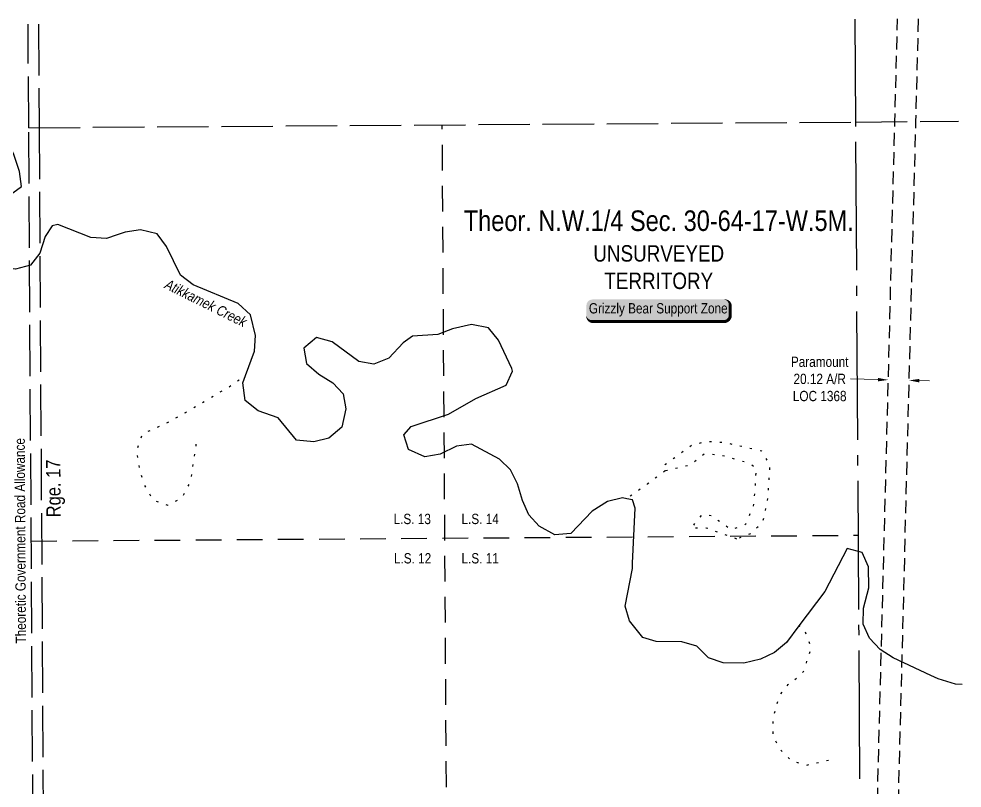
# Model space of a CAD drawing. Extents: x 523495 to 531391, y 6044967 to 6051115.
# Drawn here: x 527667 to 528585, y 6046865 to 6047614 of the extents above; entities that cross this region are included whole.
import ezdxf
from ezdxf.enums import TextEntityAlignment as Align

# ---------------------------------------------------------------- set-up
doc = ezdxf.new("R2010")
doc.units = 0
doc.header["$LTSCALE"] = 5
doc.header["$PDSIZE"] = 0.5
for name, pattern in [('foc-ACCESSROAD', [3.75, 2.5, -1.25]), ('foc-LSD', [8, 5, -3]), ('foc-QUARTERLINE', [33, 25, -3, 2, -3]), ('foc-UNSURVEYED', [12.5, 10, -2.5]), ('foc-WHEELTRACKS', [2, 0.4, -1.6])]:
    doc.linetypes.add(name, pattern=pattern)
doc.layers.get('Defpoints').update_dxf_attribs({"color": 9})
for name, color, linetype in [('AS-WILDLIFE-BLOCK', 131, 'Continuous'), ('C-SYMBOL', 7, 'Continuous'), ('D-TXT', 6, 'Continuous'), ('F-AR', 190, 'foc-ACCESSROAD'), ('L-QSEC', 8, 'foc-QUARTERLINE'), ('L-ROAD-T', 7, 'Continuous'), ('L-SECTION-LSD', 7, 'foc-LSD'), ('L-UNS-T', 3, 'Continuous'), ('L-USEC', 7, 'foc-UNSURVEYED'), ('T-CREEK', 160, 'Continuous'), ('T-WATER-P3', 160, 'foc-WHEELTRACKS'), ('T-WATER-T', 170, 'Continuous')]:
    doc.layers.add(name, color=color, linetype=linetype)
doc.layers.add('F-AR-T', color=190, linetype='Continuous', lineweight=9)
doc.styles.add('100L', font='ARIALN.TTF', dxfattribs={"height": 11})
doc.styles.add('175L', font='ARIALN.TTF', dxfattribs={"height": 20})
doc.styles.add('80', font='ARIALN.TTF', dxfattribs={"height": 10})
doc.styles.add('80CG', font='ARIALN.TTF', dxfattribs={"height": 10})
doc.styles.add('80L', font='ARIALN.TTF', dxfattribs={"height": 10})
doc.styles.add('foc-LtypeFont', font='ARIALN.TTF', dxfattribs={"height": 7.35})
doc.linetypes.add('foc-TOPO-flowdirection-NOLINE', pattern='A,0,[">",foc-LtypeFont,S=0.3,R=0,X=0,Y=-0.945],-20,[">",foc-LtypeFont,S=0.3,R=0,X=0,Y=-0.945],0', length=20)
doc.dimstyles.new('Compass 5 000', dxfattribs={"dimscale": 5, "dimtxt": 9, "dimasz": 2, "dimexe": 0.2, "dimexo": 0.0625, "dimgap": 0.5, "dimtad": 0, "dimtih": 1, "dimtoh": 1, "dimzin": 0, "dimdsep": 46, "dimtxsty": '80CG', "dimcen": 0.1, "dimse1": 1, "dimse2": 1, "dimclrd": 256, "dimclrt": 256, "dimaunit": 1, "dimadec": 4, "dimazin": 0, "dimtfac": 0.06, "dimtofl": 0, "dimtmove": 0, "dimatfit": 1, "dimfxl": 0.2, "dimtolj": 1, "dimtzin": 0, "dimlwd": -1, "dimarcsym": 0})

# ---------------------------------------------------------------- blocks, each defined once
blk = doc.blocks.new('*D381')
at = {"layer": 'Defpoints', "color": 0, "transparency": 16777216}
for p in [(528512.84, 6047262.4), (528512.69, 6047256.18), (528532.8, 6047255.68)]:
    blk.add_point(p, dxfattribs=at)
at = {"layer": 'F-AR-T', "transparency": 16777216}
for p, q in [((528502.85, 6047262.65), (528476.17, 6047263.31)), ((528542.95, 6047261.66), (528552.95, 6047261.41))]:
    blk.add_line(p, q, dxfattribs=at)
for points in [[(528502.89, 6047264.32), (528502.81, 6047260.98), (528512.84, 6047262.4)], [(528543, 6047263.33), (528542.91, 6047259.99), (528532.96, 6047261.91)]]:
    blk.add_solid(points, dxfattribs=at)
at = {"layer": 'F-AR-T', "transparency": 16777216, "insert": (528446.13, 6047263.31), "char_height": 10, "attachment_point": 5, "style": '80CG'}
blk.add_mtext('\\A1;Paramount\\P20.12 A/R\\PLOC 1368', dxfattribs=at)
blk = doc.blocks.new('*U390')
h = blk.add_hatch(color=255)
edge = h.paths.add_edge_path()
edge.add_line((-64, -11.5), (64, -11.5))
edge.add_arc((64, -5.5), 6, 270, 360)
edge.add_line((70, -5.5), (70, 4))
edge.add_arc((64, 4), 6, 0, 90)
edge.add_line((64, 10), (-64, 10))
edge.add_arc((-64, 4), 6, 90, 180)
edge.add_line((-70, 4), (-70, -5.5))
edge.add_arc((-64, -5.5), 6, 180, 270)
at = {"color": 131, "flags": 128}
blk.add_lwpolyline([(-64, -11.5, 3, 3, 0), (64, -11.5, 3, 3, 0.414214), (70, -5.5, 3, 3, 0), (70, 4, 3, 0, 0.414214), (64, 10, 0, 0, 0), (-64, 10, 0, 0, 0.414214), (-70, 4, 0, 0, 0), (-70, -5.5, 0, 3, 0.414214)], format="xyseb", close=True, dxfattribs=at)
at = {"color": 131, "style": '80'}
blk.add_attdef('ENTER_TEXT_001', (-35.99, -5), '', height=10, dxfattribs=at)

msp = doc.modelspace()

# ---------------------------------------------------------------- linework, layer by layer
at = {"layer": 'F-AR', "flags": 128}
for points in [[(528475.961, 6045784.578), (528478.432, 6045884.595), (528479.177, 6045914.76), (528484.735, 6046139.561), (528485.311, 6046162.837), (528488.871, 6046307.01), (528498.809, 6046709.156), (528504.585, 6046942.87), (528519.335, 6047513.607), (528521.919, 6047613.588)], [(528542.04, 6047613.706), (528539.457, 6047513.746), (528524.706, 6046942.879), (528518.935, 6046709.295), (528511.486, 6046407.769), (528511.115, 6046392.762), (528506.033, 6046187.036), (528505.45, 6046163.449), (528499.309, 6045914.901), (528498.564, 6045884.736), (528496.093, 6045784.718)]]:
    msp.add_lwpolyline(points, dxfattribs=at)
at = {"layer": 'L-QSEC', "flags": 128}
for points in [[(528481.254, 6047513.347), (528480.623, 6047613.345)], [(528486.333, 6046709.071), (528481.254, 6047513.347)]]:
    msp.add_lwpolyline(points, dxfattribs=at)
at = {"layer": 'L-SECTION-LSD', "flags": 128}
for points in [[(528083.933, 6046706.265), (528078.926, 6047510.541)], [(527679.066, 6047105.588), (528483.794, 6047111.209)]]:
    msp.add_lwpolyline(points, dxfattribs=at)
at = {"layer": 'L-USEC', "flags": 128}
for points in [[(527676.598, 6047507.735), (527675.978, 6047608.611)], [(527686.018, 6047608.67), (527686.637, 6047507.82)], [(527676.598, 6047507.734), (528481.254, 6047513.347)], [(527681.534, 6046703.442), (527676.598, 6047507.734)], [(527686.637, 6047507.82), (527691.574, 6046703.53)], [(528481.254, 6047513.347), (528581.252, 6047514.042)]]:
    msp.add_lwpolyline(points, dxfattribs=at)
at = {"layer": 'T-CREEK', "flags": 128}
for points in [[(527657.602, 6047441.952), (527669.606, 6047450.577), (527667.522, 6047465.265), (527661.651, 6047482.624)], [(528584.712, 6046965.913), (528578.391, 6046966.343), (528561.437, 6046971.356), (528554.229, 6046974.737), (528517.62, 6046991.902), (528505.096, 6047000.162), (528494.634, 6047011.165), (528488.411, 6047024.837), (528488.693, 6047040.377), (528493.972, 6047060.15), (528493.628, 6047080.509), (528487.477, 6047094.407), (528472.909, 6047098.255), (528451.049, 6047056.505), (528425.952, 6047022.996), (528413.906, 6047006.913), (528402.043, 6046997.155), (528388.628, 6046990.641), (528372.48, 6046986.723), (528352.061, 6046987.104), (528337.795, 6046991.893), (528326.533, 6047003.336), (528312.143, 6047007.624), (528287.055, 6047007.971), (528274.153, 6047011.631), (528261.136, 6047027.802), (528256.754, 6047042.187), (528263.909, 6047078.968), (528264.13, 6047083.942), (528266.516, 6047137.622), (528263.899, 6047145.551), (528258.378, 6047146.738), (528254.277, 6047147.619), (528239.688, 6047144.129), (528224.929, 6047134.551), (528203.855, 6047112.798), (528188.563, 6047111.756), (528173.292, 6047119.964), (528163.315, 6047131.168), (528157.063, 6047144.995), (528152.255, 6047161.423), (528145.352, 6047174.741), (528134.762, 6047185.364), (528107.534, 6047199.938), (528092.71, 6047197.81), (528076.963, 6047190.057), (528062.06, 6047187.411), (528046.17, 6047194.547), (528041.485, 6047208.974), (528048.72, 6047216.975), (528084.95, 6047229.077), (528111.56, 6047244.267), (528141.155, 6047257.391), (528147.271, 6047271.044), (528146.697, 6047273.444), (528133.61, 6047301.114), (528124.027, 6047312.941), (528107.468, 6047316.158), (528088.833, 6047312.022), (528074.502, 6047306.537), (528050.057, 6047305.1), (528040.889, 6047298.54), (528026.791, 6047283.651), (528012.424, 6047277.741), (527997.617, 6047280.331), (527971.914, 6047299.391), (527956.625, 6047303.671), (527944.246, 6047293.133), (527946.914, 6047278.342), (527958.96, 6047268.118), (527972.486, 6047259.447), (527982.444, 6047248.992), (527985.111, 6047234.233), (527981.274, 6047216.329), (527968.609, 6047205.837), (527954.072, 6047202.014), (527937.143, 6047203.719), (527919.279, 6047225.596), (527899.716, 6047232.146), (527887.256, 6047242.237), (527884.758, 6047259.641), (527887.389, 6047266.609), (527896.378, 6047290.423), (527897.262, 6047305.449), (527892.43, 6047325.864), (527880.232, 6047336.658), (527836.659, 6047354.854), (527824.162, 6047364.146), (527810.717, 6047392.086), (527801.493, 6047404.448), (527785.185, 6047408.56), (527770.412, 6047406.111), (527762.735, 6047403.531), (527752.109, 6047399.961), (527737.125, 6047400.911), (527705.05, 6047413.527), (527699.354, 6047412.266), (527692.667, 6047402.092), (527687.358, 6047385.559), (527678.379, 6047373.911), (527663.873, 6047370.083)]]:
    msp.add_lwpolyline(points, dxfattribs=at)
at = {"layer": 'T-WATER-P3', "flags": 128}
for points in [[(527839.333, 6047199.932), (527833.818, 6047163.791), (527825.945, 6047148.086), (527812.172, 6047140.145), (527797.922, 6047145.186), (527789.306, 6047160.061), (527784.821, 6047174.375), (527781.785, 6047193.902), (527787.573, 6047210.134), (527810.789, 6047220.383), (527829.075, 6047230.619), (527871.439, 6047255.723), (527887.389, 6047266.609)], [(528295.8, 6047173.833), (528278.37, 6047160.836), (528258.378, 6047146.738)], [(528454.859, 6046892.064), (528432.234, 6046887.075), (528418.223, 6046892.488), (528406.346, 6046903.909), (528400.699, 6046917.838), (528401.117, 6046934.122), (528406.666, 6046954.802), (528415.579, 6046966.151), (528417.856, 6046966.847), (528430.595, 6046978.89), (528438.131, 6047001.968), (528431.066, 6047019.867), (528425.952, 6047022.996)]]:
    msp.add_lwpolyline(points, dxfattribs=at)
msp.add_lwpolyline([(528365.523, 6047107.576), (528335.707, 6047118.262), (528321.19, 6047118.083), (528331.737, 6047131.331), (528340.655, 6047130.588), (528360.218, 6047116.745), (528374.227, 6047122.244), (528381.652, 6047139.346), (528383.409, 6047155.576), (528384.374, 6047175.795), (528378.505, 6047180.874), (528351.079, 6047188.844), (528334.157, 6047190.374), (528319.805, 6047179.289), (528295.8, 6047173.833), (528293.628, 6047178.584), (528321.433, 6047198.732), (528335.922, 6047202.691), (528353.116, 6047201.682), (528389.484, 6047193.467), (528397.533, 6047179.191), (528395.063, 6047143.831), (528390.406, 6047123.638), (528379.817, 6047113.007), (528365.523, 6047107.576)], close=True, dxfattribs=at)

# ---------------------------------------------------------------- block references
at = {"layer": 'AS-WILDLIFE-BLOCK'}
ref = msp.add_blockref('*U390', (528289.123, 6047330.691), dxfattribs=at)
ref.add_attrib('ENTER_TEXT_001', 'Grizzly Bear Support Zone', (528221.558, 6047327.072), dxfattribs={"layer": '0', "color": 131, "height": 10, "style": '80'})

# ---------------------------------------------------------------- texts
at = {"layer": 'C-SYMBOL', "color": 3, "style": '175L'}
msp.add_text('Theor. N.W.1/4 Sec. 30-64-17-W.5M.', height=20, dxfattribs=at).set_placement((528289.542, 6047401.301), align=Align.BOTTOM_CENTER)
at = {"layer": 'D-TXT', "color": 3, "insert": (527693.77, 6047128.682), "char_height": 14, "attachment_point": 1, "rotation": 90.351667, "style": '80L'}
msp.add_mtext_dynamic_manual_height_columns('Rge. 17', width=63.86109, gutter_width=47.5, heights=[0], dxfattribs=at)
at = {"layer": 'L-ROAD-T', "style": '80L'}
msp.add_text('Theoretic Government Road Allowance', height=10, rotation=90.351624, dxfattribs=at).set_placement((527668.359, 6047105.854), align=Align.MIDDLE_CENTER)
at = {"layer": 'L-UNS-T', "color": 3, "insert": (528289.542, 6047372.044), "char_height": 16, "attachment_point": 5, "style": '80L'}
msp.add_mtext_dynamic_manual_height_columns('UNSURVEYED TERRITORY', width=126.41375, gutter_width=47.5, heights=[0], dxfattribs=at)
at = {"layer": 'T-WATER-T', "insert": (527812.413, 6047360.88), "char_height": 10, "attachment_point": 1, "rotation": 333.624098, "style": '80L'}
msp.add_mtext_dynamic_manual_height_columns('{\\fArial Narrow|b0|i1|c0|p34;Atikkamek Creek}', width=87.28963, gutter_width=50, heights=[0], dxfattribs=at)

# ---------------------------------------------------------------- dimensions: what is measured, and where the dimension line sits
at = {"layer": 'F-AR-T'}
dim = msp.add_linear_dim(base=(528512.845, 6047262.404), p1=(528532.804, 6047255.681), p2=(528512.691, 6047256.178), angle=178.584385, text='Paramount\\P20.12 A/R\\PLOC 1368', dimstyle='Compass 5 000', dxfattribs=at)
dim.commit()
dim.dimension.update_dxf_attribs({"geometry": '*D381', "text_midpoint": (528446.126, 6047263.31), "dimtype": 161})

# ---------------------------------------------------------------- next in the draw order: texts
at = {"layer": 'L-SECTION-LSD', "char_height": 10, "attachment_point": 1, "style": '100L', "bg_fill": 3, "box_fill_scale": 1.5, "bg_fill_color": 256, "bg_fill_transparency": 0}
for s, width, insert in [('\\pi1.8888;L.S. 13', 36.83422, (528029.676, 6047132.093)), ('L.S. 14', 36.9982, (528097.635, 6047132.093)), ('\\pi2.2277;L.S. 12', 37.11172, (528029.676, 6047093.808)), ('L.S. 11', 36.4495, (528097.635, 6047093.808))]:
    msp.add_mtext_dynamic_manual_height_columns(s, width=width, gutter_width=55, heights=[0], dxfattribs=dict(at, insert=insert))

# ---------------------------------------------------------------- next in the draw order: linework, layer by layer
at = {"layer": 'T-CREEK', "linetype": 'foc-TOPO-flowdirection-NOLINE', "flags": 128}
msp.add_lwpolyline([(528584.712, 6046965.913), (528578.391, 6046966.343), (528561.437, 6046971.356), (528554.229, 6046974.737), (528517.62, 6046991.902), (528505.096, 6047000.162), (528494.634, 6047011.165), (528488.411, 6047024.837), (528488.693, 6047040.377), (528493.972, 6047060.15), (528493.628, 6047080.509), (528487.477, 6047094.407), (528472.909, 6047098.255), (528451.049, 6047056.505), (528425.952, 6047022.996), (528413.906, 6047006.913), (528402.043, 6046997.155), (528388.628, 6046990.641), (528372.48, 6046986.723), (528352.061, 6046987.104), (528337.795, 6046991.893), (528326.533, 6047003.336), (528312.143, 6047007.624), (528287.055, 6047007.971), (528274.153, 6047011.631), (528261.136, 6047027.802), (528256.754, 6047042.187), (528263.909, 6047078.968), (528264.13, 6047083.942), (528266.516, 6047137.622), (528263.899, 6047145.551), (528258.378, 6047146.738), (528254.277, 6047147.619), (528239.688, 6047144.129), (528224.929, 6047134.551), (528203.855, 6047112.798), (528188.563, 6047111.756), (528173.292, 6047119.964), (528163.315, 6047131.168), (528157.063, 6047144.995), (528152.255, 6047161.423), (528145.352, 6047174.741), (528134.762, 6047185.364), (528107.534, 6047199.938), (528092.71, 6047197.81), (528076.963, 6047190.057), (528062.06, 6047187.411), (528046.17, 6047194.547), (528041.485, 6047208.974), (528048.72, 6047216.975), (528084.95, 6047229.077), (528111.56, 6047244.267), (528141.155, 6047257.391), (528147.271, 6047271.044), (528146.697, 6047273.444), (528133.61, 6047301.114), (528124.027, 6047312.941), (528107.468, 6047316.158), (528088.833, 6047312.022), (528074.502, 6047306.537), (528050.057, 6047305.1), (528040.889, 6047298.54), (528026.791, 6047283.651), (528012.424, 6047277.741), (527997.617, 6047280.331), (527971.914, 6047299.391), (527956.625, 6047303.671), (527944.246, 6047293.133), (527946.914, 6047278.342), (527958.96, 6047268.118), (527972.486, 6047259.447), (527982.444, 6047248.992), (527985.111, 6047234.233), (527981.274, 6047216.329), (527968.609, 6047205.837), (527954.072, 6047202.014), (527937.143, 6047203.719), (527919.279, 6047225.596), (527899.716, 6047232.146), (527887.256, 6047242.237), (527884.758, 6047259.641), (527887.389, 6047266.609), (527896.378, 6047290.423), (527897.262, 6047305.449), (527892.43, 6047325.864), (527880.232, 6047336.658), (527836.659, 6047354.854), (527824.162, 6047364.146), (527810.717, 6047392.086), (527801.493, 6047404.448), (527785.185, 6047408.56), (527770.412, 6047406.111), (527762.735, 6047403.531), (527752.109, 6047399.961), (527737.125, 6047400.911), (527705.05, 6047413.527), (527699.354, 6047412.266), (527692.667, 6047402.092), (527687.358, 6047385.559), (527678.379, 6047373.911), (527663.873, 6047370.083), (527647.353, 6047372.386), (527634.047, 6047383.483), (527616.665, 6047407.2), (527612.812, 6047422.747), (527623.09, 6047433.542), (527637.254, 6047438.38), (527657.602, 6047441.952), (527669.606, 6047450.577), (527667.522, 6047465.265), (527661.651, 6047482.624), (527653.949, 6047495.499), (527639.619, 6047501.82), (527630.601, 6047513.808), (527625.762, 6047529.916), (527618.347, 6047543.397), (527604.07, 6047546.774), (527595.793, 6047532.963), (527590.637, 6047495.289), (527585.154, 6047479.057), (527576.818, 6047465.787), (527551.824, 6047448.502), (527536.941, 6047443.915), (527520.444, 6047447.385), (527504.644, 6047454.424), (527490.882, 6047463.359), (527480.487, 6047473.664), (527473.638, 6047487.025), (527473.132, 6047502.415), (527479.565, 6047519.73), (527489.497, 6047532.014), (527518.304, 6047546.267), (527530.394, 6047556.036), (527537.935, 6047569.148), (527538.823, 6047585.778), (527536.151, 6047587.904), (527521.239, 6047587.714), (527487.345, 6047578.568), (527469.924, 6047578.048), (527449.444, 6047579.202), (527445.716, 6047580.463), (527434.605, 6047589.432), (527432.686, 6047604.213), (527433.501, 6047607.185)], dxfattribs=at)

doc.saveas('drawing.dxf')
